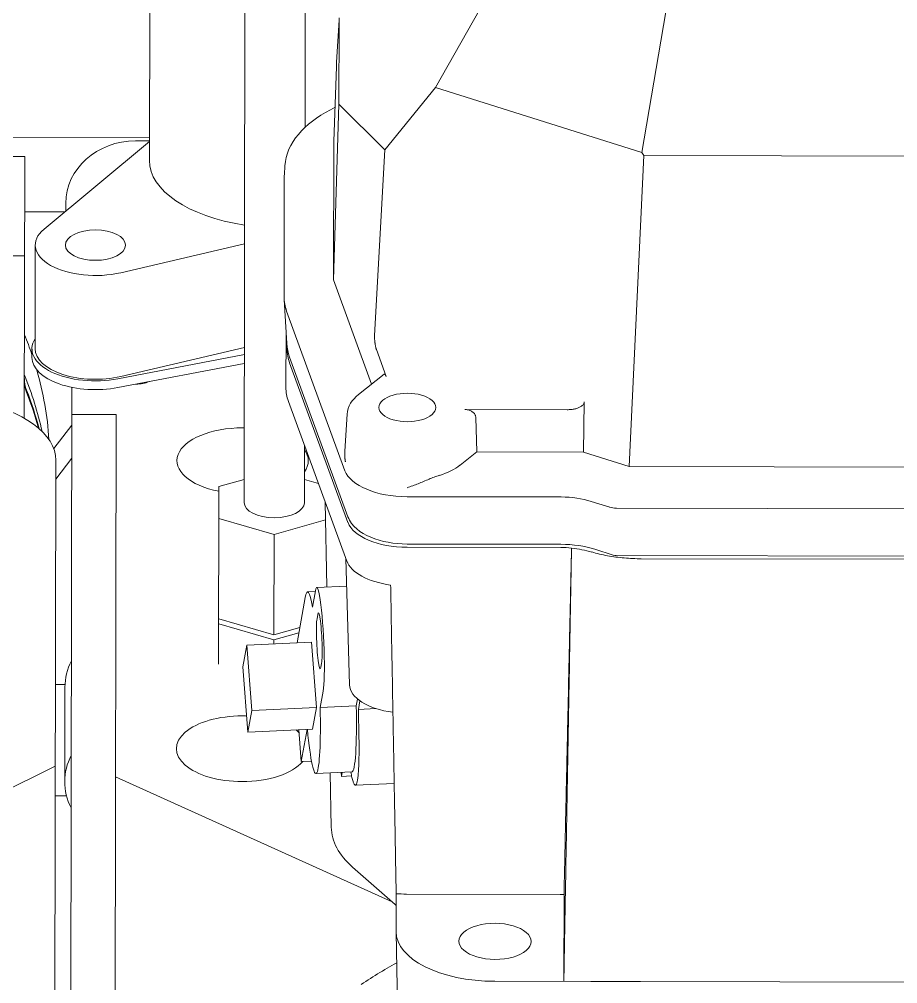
# Model space of a CAD drawing. Extents: x 766778 to 845620, y 133762 to 209800.
# Drawn here: x 786106.3 to 786245.1, y 190970 to 191122.3 of the extents above; entities that cross this region are included whole.
import ezdxf

# ---------------------------------------------------------------- set-up
doc = ezdxf.new("R2010")
doc.units = 0
doc.header["$MEASUREMENT"] = 0
doc.layers.get('0').update_dxf_attribs({"color": 1, "linetype": 'CONTINUOUS'})
doc.layers.add('LA-4748_SHOWN', color=2, linetype='CONTINUOUS', lineweight=53)

# ---------------------------------------------------------------- blocks, each defined once
blk = doc.blocks.new('ENGINE')
at = {"layer": 'LA-4748_SHOWN', "color": 252, "lineweight": 5}
for p, q in [((945092.91, 205738.42), (945093.71, 205890.77)), ((945102.74, 205797.63), (945103.23, 205890.72)), ((945123.39, 205803.88), (945145.41, 205842.53)), ((945078.14, 205792.51), (945078.37, 205834.96)), ((945155.93, 205793.48), (945160.54, 205820.07)), ((945108.18, 205814.53), (945107.76, 205807.94)), ((945108.18, 205814.55), (945108.17, 205814.22)), ((945108.2, 205814.9), (945108.18, 205814.55)), ((945108.17, 205814.22), (945108.1, 205801.3)), ((945107.29, 205795.43), (945107.72, 205807.16)), ((945107.72, 205807.16), (945107.73, 205807.26)), ((945107.73, 205807.46), (945107.74, 205807.55)), ((945107.73, 205807.42), (945107.73, 205807.46)), ((945107.73, 205807.39), (945107.73, 205807.42)), ((945107.73, 205807.33), (945107.73, 205807.39)), ((945107.73, 205807.29), (945107.73, 205807.33)), ((945107.73, 205807.26), (945107.73, 205807.29)), ((945107.74, 205807.65), (945107.75, 205807.72)), ((945107.74, 205807.62), (945107.74, 205807.65)), ((945107.74, 205807.59), (945107.74, 205807.62)), ((945107.74, 205807.55), (945107.74, 205807.59)), ((945107.75, 205807.85), (945107.76, 205807.88)), ((945107.75, 205807.81), (945107.75, 205807.85)), ((945107.75, 205807.78), (945107.75, 205807.81)), ((945107.75, 205807.72), (945107.75, 205807.78)), ((945107.76, 205807.88), (945107.76, 205807.94)), ((945123.39, 205803.88), (945115.35, 205794.02)), ((945155.93, 205793.48), (945123.39, 205803.88)), ((945107.49, 205800.8), (945107.13, 205800.58)), ((945107.18, 205773.56), (945108.1, 205801.3)), ((945115.35, 205794.02), (945108.1, 205801.3)), ((945105.26, 205799.53), (945104.57, 205799.08)), ((945105.99, 205799.96), (945105.26, 205799.53)), ((945106.75, 205800.37), (945105.99, 205799.96)), ((945107.13, 205800.58), (945106.75, 205800.37)), ((945103.3, 205798.12), (945102.72, 205797.61)), ((945103.91, 205798.61), (945103.3, 205798.12)), ((945104.57, 205799.08), (945103.91, 205798.61)), ((945042.73, 205796.33), (945078.16, 205796.13)), ((945101.69, 205796.54), (945101.24, 205795.98)), ((945102.18, 205797.09), (945101.69, 205796.54)), ((945102.72, 205797.61), (945102.18, 205797.09)), ((945061.46, 205781.69), (945078.16, 205795.48)), ((945078.16, 205795.59), (945075.96, 205795.6)), ((945100.49, 205794.79), (945100.19, 205794.18)), ((945100.84, 205795.39), (945100.49, 205794.79)), ((945101.24, 205795.98), (945100.84, 205795.39)), ((945107.29, 205795.43), (945107.18, 205773.56)), ((945042.72, 205793.27), (945058.46, 205793.19)), ((945058.24, 205751.84), (945058.46, 205793.19)), ((945099.94, 205793.55), (945099.75, 205792.91)), ((945100.19, 205794.18), (945099.94, 205793.55)), ((945113.62, 205764.74), (945115.35, 205794.02)), ((945155.93, 205793.48), (945156.26, 205793)), ((945099.54, 205791.59), (945099.45, 205790.23)), ((945099.62, 205792.25), (945099.54, 205791.59)), ((945099.75, 205792.91), (945099.62, 205792.25)), ((945153.76, 205743.9), (945156.26, 205793)), ((945156.26, 205793), (945249.65, 205792.51)), ((945099.44, 205789.86), (945099.34, 205770.86)), ((945064.91, 205785.77), (945064.9, 205784.53)), ((945064.75, 205784.41), (945058.41, 205784.44)), ((945059.99, 205762.82), (945060.07, 205779.21)), ((945093.12, 205779.3), (945073.58, 205774.79)), ((945058.37, 205777.48), (945050.87, 205777.52)), ((945113.1, 205757.03), (945107.18, 205773.56)), ((945099.74, 205763.5), (945099.35, 205770.49)), ((945099.73, 205768.64), (945108.86, 205743.4)), ((945099.63, 205765.48), (945099.58, 205756.57)), ((945113.61, 205764.62), (945113.62, 205764.74)), ((945113.61, 205764.5), (945113.61, 205764.62)), ((945113.61, 205764.39), (945113.61, 205764.5)), ((945113.61, 205764.28), (945113.61, 205764.39)), ((945113.62, 205764.18), (945113.61, 205764.28)), ((945113.62, 205764.08), (945113.62, 205764.18)), ((945059.48, 205761.44), (945059.49, 205762.82)), ((945093.04, 205762.91), (945073.49, 205758.4)), ((945099.74, 205763.5), (945099.79, 205762.96)), ((945099.79, 205762.96), (945099.88, 205762.42)), ((945099.8, 205762.88), (945099.8, 205762.63)), ((945113.63, 205763.98), (945113.62, 205764.08)), ((945113.64, 205763.88), (945113.63, 205763.98)), ((945113.64, 205763.78), (945113.64, 205763.88)), ((945113.65, 205763.69), (945113.64, 205763.78)), ((945113.66, 205763.6), (945113.65, 205763.69)), ((945113.68, 205763.5), (945113.66, 205763.6)), ((945113.69, 205763.41), (945113.68, 205763.5)), ((945113.7, 205763.32), (945113.69, 205763.41)), ((945113.71, 205763.24), (945113.7, 205763.32)), ((945113.73, 205763.15), (945113.71, 205763.24)), ((945113.74, 205763.07), (945113.73, 205763.15)), ((945113.76, 205762.99), (945113.74, 205763.07)), ((945113.78, 205762.91), (945113.76, 205762.99)), ((945113.8, 205762.83), (945113.78, 205762.91)), ((945113.82, 205762.75), (945113.8, 205762.83)), ((945113.84, 205762.68), (945113.82, 205762.75)), ((945113.86, 205762.6), (945113.84, 205762.68)), ((945093.03, 205761.78), (945073.03, 205758.03)), ((945099.88, 205762.42), (945100.01, 205761.89)), ((945100.01, 205761.89), (945100.18, 205761.37)), ((945109.31, 205736.13), (945100.18, 205761.37)), ((945113.89, 205762.53), (945113.86, 205762.6)), ((945113.89, 205762.53), (945115.42, 205758.24)), ((945073.03, 205756.65), (945093.02, 205760.4)), ((945100.18, 205760.46), (945109.31, 205735.22)), ((945111.03, 205755.4), (945115.11, 205758.62)), ((945115.11, 205758.61), (945115.12, 205758.62)), ((945115.12, 205758.62), (945115.13, 205758.63)), ((945115.13, 205758.63), (945115.15, 205758.63)), ((945115.15, 205758.63), (945115.16, 205758.63)), ((945115.16, 205758.63), (945115.17, 205758.63)), ((945115.17, 205758.63), (945115.18, 205758.63)), ((945115.18, 205758.63), (945115.19, 205758.63)), ((945115.19, 205758.63), (945115.2, 205758.62)), ((945115.2, 205758.62), (945115.22, 205758.62)), ((945115.22, 205758.62), (945115.23, 205758.61)), ((945115.23, 205758.61), (945115.24, 205758.6)), ((945115.24, 205758.6), (945115.25, 205758.58)), ((945115.25, 205758.58), (945115.27, 205758.57)), ((945115.27, 205758.57), (945115.28, 205758.55)), ((945115.28, 205758.55), (945115.29, 205758.53)), ((945115.29, 205758.53), (945115.31, 205758.51)), ((945115.31, 205758.51), (945115.32, 205758.48)), ((945115.32, 205758.48), (945115.33, 205758.46)), ((945115.33, 205758.46), (945115.35, 205758.43)), ((945115.35, 205758.43), (945115.36, 205758.4)), ((945115.36, 205758.4), (945115.38, 205758.36)), ((945115.38, 205758.36), (945115.39, 205758.33)), ((945115.39, 205758.33), (945115.41, 205758.29)), ((945115.41, 205758.29), (945115.42, 205758.24)), ((945065.1, 205629.46), (945065.76, 205756.71)), ((945110.67, 205755.09), (945110.35, 205754.77)), ((945111.03, 205755.4), (945110.67, 205755.09)), ((945099.97, 205754.38), (945109.1, 205729.14)), ((945109.58, 205753.64), (945109.4, 205753.22)), ((945109.79, 205754.04), (945109.58, 205753.64)), ((945110.05, 205754.42), (945109.79, 205754.04)), ((945110.35, 205754.77), (945110.05, 205754.42)), ((945146.36, 205753.55), (945146.27, 205753.48)), ((945146.45, 205753.62), (945146.36, 205753.55)), ((945146.53, 205753.71), (945146.45, 205753.62)), ((945146.7, 205754.17), (945146.53, 205746.21)), ((945146.6, 205753.8), (945146.53, 205753.71)), ((945146.65, 205753.9), (945146.6, 205753.8)), ((945146.69, 205754.03), (945146.65, 205753.9)), ((945146.7, 205754.17), (945146.69, 205754.03)), ((945065.74, 205752.44), (945072.74, 205752.4)), ((945071.76, 205565.23), (945072.74, 205752.4)), ((945109.22, 205752.31), (945108.84, 205746.49)), ((945109.29, 205752.77), (945109.22, 205752.31)), ((945109.4, 205753.22), (945109.29, 205752.77)), ((945127.84, 205753), (945127.96, 205752.99)), ((945127.84, 205753), (945144, 205752.91)), ((945127.96, 205752.99), (945128.08, 205752.98)), ((945128.08, 205752.98), (945128.2, 205752.97)), ((945128.2, 205752.97), (945128.31, 205752.95)), ((945128.31, 205752.95), (945128.41, 205752.93)), ((945128.41, 205752.93), (945128.51, 205752.9)), ((945128.51, 205752.9), (945128.6, 205752.86)), ((945128.6, 205752.86), (945128.69, 205752.83)), ((945128.69, 205752.83), (945128.78, 205752.79)), ((945128.78, 205752.79), (945128.86, 205752.74)), ((945128.86, 205752.74), (945128.94, 205752.7)), ((945128.94, 205752.7), (945129.01, 205752.65)), ((945129.01, 205752.65), (945129.08, 205752.59)), ((945129.08, 205752.59), (945129.15, 205752.54)), ((945129.15, 205752.54), (945129.22, 205752.48)), ((945129.22, 205752.48), (945129.28, 205752.42)), ((945129.28, 205752.42), (945129.34, 205752.35)), ((945129.34, 205752.35), (945129.39, 205752.28)), ((945129.39, 205752.28), (945129.43, 205752.2)), ((945129.43, 205752.2), (945129.47, 205752.12)), ((945129.47, 205752.12), (945129.51, 205752.03)), ((945129.51, 205752.03), (945129.53, 205751.93)), ((945144.17, 205752.91), (945144, 205752.91)), ((945144.33, 205752.92), (945144.17, 205752.91)), ((945144.49, 205752.93), (945144.33, 205752.92)), ((945144.65, 205752.94), (945144.49, 205752.93)), ((945144.8, 205752.96), (945144.65, 205752.94)), ((945144.94, 205752.98), (945144.8, 205752.96)), ((945145.08, 205753.01), (945144.94, 205752.98)), ((945145.22, 205753.04), (945145.08, 205753.01)), ((945145.36, 205753.07), (945145.22, 205753.04)), ((945145.48, 205753.11), (945145.36, 205753.07)), ((945145.61, 205753.15), (945145.48, 205753.11)), ((945145.73, 205753.19), (945145.61, 205753.15)), ((945145.85, 205753.24), (945145.73, 205753.19)), ((945145.96, 205753.3), (945145.85, 205753.24)), ((945146.06, 205753.35), (945145.96, 205753.3)), ((945146.17, 205753.41), (945146.06, 205753.35)), ((945146.27, 205753.48), (945146.17, 205753.41)), ((945062.87, 205747.06), (945065.73, 205750.73)), ((945129.53, 205751.93), (945129.55, 205751.83)), ((945129.55, 205751.83), (945129.55, 205751.72)), ((945129.7, 205746.3), (945129.55, 205751.72)), ((945102.48, 205747.44), (945102.43, 205738.37)), ((945108.84, 205746.45), (945108.83, 205746.38)), ((945108.83, 205746.38), (945108.83, 205746.31)), ((945108.83, 205746.31), (945108.83, 205746.23)), ((945108.83, 205746.23), (945108.83, 205746.16)), ((945108.83, 205746.16), (945108.83, 205746.09)), ((945108.83, 205746.09), (945108.83, 205746.02)), ((945108.83, 205746.02), (945108.83, 205745.95)), ((945108.83, 205745.95), (945108.83, 205745.87)), ((945108.83, 205745.87), (945108.83, 205745.8)), ((945108.84, 205746.52), (945108.84, 205746.45)), ((945127.04, 205744.19), (945129.7, 205746.3)), ((945129.7, 205746.3), (945146.53, 205746.21)), ((945153.76, 205743.9), (945146.53, 205746.21)), ((945062.15, 205544.64), (945063.2, 205745.2)), ((945063.19, 205742.24), (945065.71, 205745.53)), ((945108.83, 205745.8), (945108.84, 205745.73)), ((945108.84, 205745.73), (945108.84, 205745.66)), ((945108.84, 205745.66), (945108.85, 205745.58)), ((945108.85, 205745.58), (945108.85, 205745.51)), ((945108.85, 205745.51), (945108.86, 205745.44)), ((945108.86, 205745.44), (945108.87, 205745.36)), ((945108.87, 205745.36), (945108.87, 205745.29)), ((945108.87, 205745.29), (945108.88, 205745.22)), ((945108.88, 205745.22), (945108.89, 205745.14)), ((945108.89, 205745.14), (945108.9, 205745.07)), ((945108.9, 205745.07), (945108.91, 205745)), ((945108.91, 205745), (945108.92, 205744.92)), ((945108.92, 205744.92), (945108.94, 205744.85)), ((945108.94, 205744.85), (945108.95, 205744.78)), ((945251.63, 205743.38), (945153.76, 205743.9)), ((945092.93, 205742.08), (945088.95, 205740.96)), ((945104.67, 205741.38), (945102.45, 205742.03)), ((945120.2, 205741.23), (945120.42, 205741.31)), ((945120.42, 205741.31), (945120.63, 205741.4)), ((945120.63, 205741.4), (945120.85, 205741.49)), ((945120.85, 205741.49), (945121.06, 205741.57)), ((945121.06, 205741.57), (945121.28, 205741.66)), ((945121.28, 205741.66), (945121.49, 205741.75)), ((945121.49, 205741.75), (945121.71, 205741.84)), ((945121.71, 205741.84), (945121.92, 205741.93)), ((945121.92, 205741.93), (945122.13, 205742.01)), ((945122.13, 205742.01), (945122.34, 205742.1)), ((945122.34, 205742.1), (945122.55, 205742.18)), ((945122.55, 205742.18), (945122.76, 205742.26)), ((945122.76, 205742.26), (945122.97, 205742.34)), ((945122.97, 205742.34), (945123.18, 205742.42)), ((945123.18, 205742.42), (945123.38, 205742.49)), ((945123.38, 205742.49), (945123.59, 205742.56)), ((945123.59, 205742.56), (945123.79, 205742.62)), ((945088.8, 205712.94), (945088.95, 205740.96)), ((945118.68, 205740.67), (945118.9, 205740.74)), ((945118.9, 205740.74), (945119.12, 205740.82)), ((945119.12, 205740.82), (945119.33, 205740.9)), ((945119.33, 205740.9), (945119.55, 205740.98)), ((945119.55, 205740.98), (945119.77, 205741.06)), ((945119.77, 205741.06), (945119.98, 205741.14)), ((945119.98, 205741.14), (945120.2, 205741.23)), ((945105.93, 205725.06), (945105.74, 205738.43)), ((945118.67, 205739.26), (945142.97, 205739.13)), ((945147.75, 205738.42), (945150.65, 205737.49)), ((945151.71, 205737.33), (945253.62, 205736.8)), ((945088.93, 205735.92), (945097.64, 205733.35)), ((945097.64, 205733.35), (945105.78, 205735.65)), ((945109.31, 205736.13), (945109.42, 205735.85)), ((945109.42, 205735.85), (945109.55, 205735.58)), ((945109.55, 205735.58), (945109.71, 205735.32)), ((945109.71, 205735.32), (945109.88, 205735.08)), ((945109.88, 205735.08), (945110.26, 205734.61)), ((945110.26, 205734.61), (945110.7, 205734.19)), ((945110.7, 205734.19), (945111.19, 205733.81)), ((945111.19, 205733.81), (945111.72, 205733.46)), ((945097.56, 205717.5), (945097.64, 205733.35)), ((945111.72, 205733.46), (945112.29, 205733.15)), ((945112.29, 205733.15), (945112.89, 205732.87)), ((945112.89, 205732.87), (945113.53, 205732.62)), ((945113.53, 205732.62), (945114.2, 205732.41)), ((945114.2, 205732.41), (945114.9, 205732.22)), ((945114.9, 205732.22), (945115.62, 205732.07)), ((945115.62, 205732.07), (945116.36, 205731.95)), ((945116.36, 205731.95), (945117.11, 205731.86)), ((945117.11, 205731.86), (945117.87, 205731.81)), ((945117.87, 205731.81), (945118.63, 205731.79)), ((945142.93, 205731.66), (945118.63, 205731.79)), ((945118.63, 205731.28), (945142.93, 205731.15)), ((945142.93, 205731.66), (945143.65, 205731.65)), ((945143.65, 205731.65), (945144.35, 205731.6)), ((945144.35, 205731.6), (945145.05, 205731.54)), ((945144.6, 205731.07), (945144.59, 205730.62)), ((945144.6, 205731.02), (945144.59, 205730.54)), ((945144.6, 205731.07), (945144.6, 205731.02)), ((945145.05, 205731.54), (945145.74, 205731.45)), ((945145.74, 205731.45), (945146.41, 205731.34)), ((945146.41, 205731.34), (945147.06, 205731.2)), ((945147.06, 205731.2), (945147.69, 205731.04)), ((945147.69, 205731.04), (945148.29, 205730.87)), ((945151.18, 205729.94), (945148.29, 205730.87)), ((945109.45, 205709.59), (945108.95, 205729.54)), ((945144.56, 205729.26), (945144.54, 205728.81)), ((945144.57, 205729.71), (945144.56, 205729.26)), ((945144.57, 205729.56), (945144.56, 205729.08)), ((945144.58, 205730.16), (945144.57, 205729.71)), ((945144.58, 205730.05), (945144.57, 205729.56)), ((945144.59, 205730.62), (945144.58, 205730.16)), ((945144.59, 205730.54), (945144.58, 205730.05)), ((945148.1, 205730.34), (945147.79, 205730.43)), ((945148.4, 205730.26), (945148.1, 205730.34)), ((945148.71, 205730.18), (945148.4, 205730.26)), ((945149.02, 205730.1), (945148.71, 205730.18)), ((945149.33, 205730.03), (945149.02, 205730.1)), ((945149.64, 205729.96), (945149.33, 205730.03)), ((945149.96, 205729.89), (945149.64, 205729.96)), ((945150.28, 205729.83), (945149.96, 205729.89)), ((945150.61, 205729.77), (945150.28, 205729.83)), ((945150.93, 205729.72), (945150.61, 205729.77)), ((945151.26, 205729.67), (945150.93, 205729.72)), ((945151.43, 205729.88), (945151.18, 205729.94)), ((945151.59, 205729.62), (945151.26, 205729.67)), ((945151.67, 205729.87), (945151.43, 205729.88)), ((945151.92, 205729.58), (945151.59, 205729.62)), ((945253.58, 205729.33), (945151.67, 205729.87)), ((945152.26, 205729.54), (945151.92, 205729.58)), ((945152.59, 205729.5), (945152.26, 205729.54)), ((945152.92, 205729.47), (945152.59, 205729.5)), ((945153.26, 205729.44), (945152.92, 205729.47)), ((945153.59, 205729.41), (945153.26, 205729.44)), ((945153.93, 205729.39), (945153.59, 205729.41)), ((945154.27, 205729.37), (945153.93, 205729.39)), ((945154.6, 205729.36), (945154.27, 205729.37)), ((945154.94, 205729.35), (945154.6, 205729.36)), ((945155.28, 205729.34), (945154.94, 205729.35)), ((945155.62, 205729.33), (945155.28, 205729.34)), ((945155.62, 205729.33), (945249.62, 205728.84)), ((945144.52, 205727.91), (945144.51, 205727.46)), ((945144.53, 205728.36), (945144.52, 205727.91)), ((945144.53, 205727.61), (945144.52, 205727.13)), ((945144.54, 205728.81), (945144.53, 205728.36)), ((945144.54, 205728.1), (945144.53, 205727.61)), ((945144.55, 205728.59), (945144.54, 205728.1)), ((945144.56, 205729.08), (945144.55, 205728.59)), ((945144.48, 205726.11), (945144.47, 205725.66)), ((945144.49, 205726.56), (945144.48, 205726.11)), ((945144.5, 205727.01), (945144.49, 205726.56)), ((945144.5, 205726.15), (945144.49, 205725.66)), ((945144.51, 205727.46), (945144.5, 205727.01)), ((945144.51, 205726.64), (945144.5, 205726.15)), ((945144.52, 205727.13), (945144.51, 205726.64)), ((945109.06, 205725.19), (945104.35, 205724.99)), ((945116.02, 205724.88), (945116.01, 205725.31)), ((945116.02, 205724.45), (945116.02, 205724.88)), ((945144.44, 205724.76), (945144.43, 205724.31)), ((945144.45, 205725.21), (945144.44, 205724.76)), ((945144.47, 205725.66), (945144.45, 205725.21)), ((945144.47, 205724.68), (945144.46, 205724.19)), ((945144.48, 205725.17), (945144.47, 205724.68)), ((945144.49, 205725.66), (945144.48, 205725.17)), ((945102.52, 205723.4), (945101.21, 205716.26)), ((945104.11, 205724.33), (945102.89, 205724.28)), ((945104.13, 205724.47), (945103.66, 205721.87)), ((945116.03, 205724.02), (945116.02, 205724.45)), ((945116.04, 205723.59), (945116.03, 205724.02)), ((945116.04, 205723.16), (945116.04, 205723.59)), ((945116.05, 205722.73), (945116.04, 205723.16)), ((945144.41, 205723.41), (945144.4, 205722.96)), ((945144.42, 205723.86), (945144.41, 205723.41)), ((945144.43, 205724.31), (945144.42, 205723.86)), ((945144.44, 205723.22), (945144.43, 205722.73)), ((945144.45, 205723.7), (945144.44, 205723.22)), ((945144.46, 205724.19), (945144.45, 205723.7)), ((945116.06, 205722.29), (945116.05, 205722.73)), ((945116.06, 205721.86), (945116.06, 205722.29)), ((945116.07, 205721.43), (945116.06, 205721.86)), ((945144.36, 205721.62), (945144.35, 205721.17)), ((945144.37, 205722.06), (945144.36, 205721.62)), ((945144.39, 205722.51), (945144.37, 205722.06)), ((945144.4, 205722.96), (945144.39, 205722.51)), ((945144.4, 205721.75), (945144.39, 205721.26)), ((945144.41, 205722.24), (945144.4, 205721.75)), ((945144.43, 205722.73), (945144.41, 205722.24)), ((945088.84, 205720.07), (945097.56, 205717.5)), ((945104.37, 205720.05), (945104.49, 205720.72)), ((945116.07, 205721), (945116.07, 205721.43)), ((945116.08, 205720.56), (945116.07, 205721)), ((945116.09, 205720.13), (945116.08, 205720.56)), ((945116.09, 205719.69), (945116.09, 205720.13)), ((945144.33, 205720.27), (945144.32, 205719.82)), ((945144.34, 205720.72), (945144.33, 205720.27)), ((945144.35, 205721.17), (945144.34, 205720.72)), ((945144.37, 205720.27), (945144.36, 205719.78)), ((945144.38, 205720.77), (945144.37, 205720.27)), ((945144.39, 205721.26), (945144.38, 205720.77)), ((945088.84, 205719.29), (945097.55, 205716.73)), ((945097.56, 205717.5), (945101.65, 205718.66)), ((945116.1, 205719.26), (945116.09, 205719.69)), ((945116.11, 205718.83), (945116.1, 205719.26)), ((945116.11, 205718.39), (945116.11, 205718.83)), ((945144.28, 205718.48), (945144.27, 205718.03)), ((945144.3, 205718.93), (945144.28, 205718.48)), ((945144.31, 205719.38), (945144.3, 205718.93)), ((945144.32, 205719.82), (945144.31, 205719.38)), ((945144.34, 205718.8), (945144.33, 205718.31)), ((945144.35, 205719.29), (945144.34, 205718.8)), ((945144.36, 205719.78), (945144.35, 205719.29)), ((945097.55, 205716.73), (945101.5, 205717.84)), ((945116.12, 205717.96), (945116.11, 205718.39)), ((945116.13, 205717.52), (945116.12, 205717.96)), ((945116.13, 205717.09), (945116.13, 205717.52)), ((945116.14, 205716.65), (945116.13, 205717.09)), ((945144.25, 205717.14), (945144.24, 205716.69)), ((945144.26, 205717.59), (945144.25, 205717.14)), ((945144.27, 205718.03), (945144.26, 205717.59)), ((945144.31, 205717.33), (945144.3, 205716.84)), ((945144.32, 205717.82), (945144.31, 205717.33)), ((945144.33, 205718.31), (945144.32, 205717.82)), ((945093.26, 205715.92), (945092.63, 205712.47)), ((945103.48, 205716.36), (945093.26, 205715.92)), ((945094.02, 205705.6), (945093.26, 205715.92)), ((945097.55, 205716.1), (945097.55, 205716.73)), ((945104.23, 205706.04), (945103.48, 205716.36)), ((945116.14, 205716.22), (945116.14, 205716.65)), ((945116.15, 205715.78), (945116.14, 205716.22)), ((945116.16, 205715.35), (945116.15, 205715.78)), ((945144.22, 205715.8), (945144.21, 205715.36)), ((945144.23, 205716.25), (945144.22, 205715.8)), ((945144.24, 205716.69), (945144.23, 205716.25)), ((945144.28, 205715.85), (945144.27, 205715.36)), ((945144.29, 205716.34), (945144.28, 205715.85)), ((945144.3, 205716.84), (945144.29, 205716.34)), ((945116.16, 205714.91), (945116.16, 205715.35)), ((945116.17, 205714.47), (945116.16, 205714.91)), ((945116.18, 205714.04), (945116.17, 205714.47)), ((945116.18, 205713.6), (945116.18, 205714.04)), ((945144.17, 205714.02), (945144.16, 205713.57)), ((945144.18, 205714.46), (945144.17, 205714.02)), ((945144.19, 205714.91), (945144.18, 205714.46)), ((945144.21, 205715.36), (945144.19, 205714.91)), ((945144.25, 205714.37), (945144.24, 205713.88)), ((945144.26, 205714.87), (945144.25, 205714.37)), ((945144.27, 205715.36), (945144.26, 205714.87)), ((945092.63, 205712.47), (945093.38, 205702.16)), ((945105.06, 205713.03), (945104.93, 205712.36)), ((945116.19, 205713.16), (945116.18, 205713.6)), ((945116.19, 205712.73), (945116.19, 205713.16)), ((945116.2, 205712.29), (945116.19, 205712.73)), ((945144.14, 205712.68), (945144.13, 205712.24)), ((945144.15, 205713.13), (945144.14, 205712.68)), ((945144.16, 205713.57), (945144.15, 205713.13)), ((945144.21, 205712.4), (945144.2, 205711.91)), ((945144.22, 205712.89), (945144.21, 205712.4)), ((945144.23, 205713.39), (945144.22, 205712.89)), ((945144.24, 205713.88), (945144.23, 205713.39)), ((945116.21, 205711.85), (945116.2, 205712.29)), ((945116.21, 205711.41), (945116.21, 205711.85)), ((945116.22, 205710.98), (945116.21, 205711.41)), ((945116.23, 205710.54), (945116.22, 205710.98)), ((945144.09, 205710.91), (945144.08, 205710.46)), ((945144.11, 205711.35), (945144.09, 205710.91)), ((945144.12, 205711.79), (945144.11, 205711.35)), ((945144.13, 205712.24), (945144.12, 205711.79)), ((945144.18, 205710.92), (945144.16, 205710.42)), ((945144.19, 205711.41), (945144.18, 205710.92)), ((945144.2, 205711.91), (945144.19, 205711.41)), ((945064.52, 205709.81), (945063.02, 205709.81)), ((945064.51, 205709.37), (945064.43, 205694.47)), ((945116.23, 205710.1), (945116.23, 205710.54)), ((945116.24, 205709.66), (945116.23, 205710.1)), ((945116.25, 205709.22), (945116.24, 205709.66)), ((945144.06, 205709.57), (945144.05, 205709.13)), ((945144.07, 205710.02), (945144.06, 205709.57)), ((945144.08, 205710.46), (945144.07, 205710.02)), ((945144.14, 205709.43), (945144.13, 205708.94)), ((945144.15, 205709.93), (945144.14, 205709.43)), ((945144.16, 205710.42), (945144.15, 205709.93)), ((945104.82, 205706.01), (945105.29, 205708.61)), ((945116.25, 205708.78), (945116.25, 205709.22)), ((945116.26, 205708.34), (945116.25, 205708.78)), ((945116.26, 205707.9), (945116.26, 205708.34)), ((945116.27, 205707.46), (945116.26, 205707.9)), ((945144.02, 205707.8), (945144.01, 205707.36)), ((945144.03, 205708.24), (945144.02, 205707.8)), ((945144.04, 205708.69), (945144.03, 205708.24)), ((945144.05, 205709.13), (945144.04, 205708.69)), ((945144.11, 205707.95), (945144.1, 205707.45)), ((945144.12, 205708.44), (945144.11, 205707.95)), ((945144.13, 205708.94), (945144.12, 205708.44)), ((945110.51, 205706.25), (945110.71, 205707.34)), ((945110.89, 205705.7), (945111.09, 205707.05)), ((945116.28, 205707.02), (945116.27, 205707.46)), ((945116.28, 205706.58), (945116.28, 205707.02)), ((945116.29, 205706.14), (945116.28, 205706.58)), ((945143.98, 205706.47), (945143.97, 205706.03)), ((945143.99, 205706.92), (945143.98, 205706.47)), ((945144.01, 205707.36), (945143.99, 205706.92)), ((945144.08, 205706.46), (945144.07, 205705.97)), ((945144.09, 205706.96), (945144.08, 205706.46)), ((945144.1, 205707.45), (945144.09, 205706.96)), ((945093.38, 205702.16), (945094.02, 205705.6)), ((945104.23, 205706.04), (945094.02, 205705.6)), ((945103.6, 205702.59), (945104.23, 205706.04)), ((945110.51, 205706.25), (945104.82, 205706.01)), ((945110.89, 205705.7), (945113.63, 205705.82)), ((945110.93, 205701.24), (945110.89, 205705.7)), ((945116.3, 205705.7), (945116.29, 205706.14)), ((945116.3, 205705.26), (945116.3, 205705.7)), ((945116.31, 205704.82), (945116.3, 205705.26)), ((945116.32, 205704.38), (945116.31, 205704.82)), ((945143.95, 205705.15), (945143.94, 205704.7)), ((945143.96, 205705.59), (945143.95, 205705.15)), ((945143.97, 205706.03), (945143.96, 205705.59)), ((945144.05, 205704.97), (945144.04, 205704.48)), ((945144.06, 205705.47), (945144.05, 205704.97)), ((945144.07, 205705.97), (945144.06, 205705.47)), ((945116.32, 205703.94), (945116.32, 205704.38)), ((945116.33, 205703.49), (945116.32, 205703.94)), ((945116.34, 205703.05), (945116.33, 205703.49)), ((945143.9, 205703.38), (945143.89, 205702.94)), ((945143.92, 205703.82), (945143.9, 205703.38)), ((945143.93, 205704.26), (945143.92, 205703.82)), ((945143.94, 205704.7), (945143.93, 205704.26)), ((945144.02, 205703.48), (945144.01, 205702.99)), ((945144.03, 205703.98), (945144.02, 205703.48)), ((945144.04, 205704.48), (945144.03, 205703.98)), ((945103.6, 205702.59), (945093.38, 205702.16)), ((945101.43, 205702.5), (945101.8, 205697.49)), ((945101.8, 205697.49), (945102.73, 205702.56)), ((945116.34, 205702.61), (945116.34, 205703.05)), ((945116.35, 205702.17), (945116.34, 205702.61)), ((945116.35, 205701.72), (945116.35, 205702.17)), ((945116.36, 205701.28), (945116.35, 205701.72)), ((945143.87, 205702.06), (945143.86, 205701.62)), ((945143.88, 205702.5), (945143.87, 205702.06)), ((945143.89, 205702.94), (945143.88, 205702.5)), ((945143.99, 205701.99), (945143.98, 205701.49)), ((945144, 205702.49), (945143.99, 205701.99)), ((945144.01, 205702.99), (945144, 205702.49)), ((945110.94, 205700.6), (945110.93, 205701.24)), ((945110.94, 205700.02), (945110.94, 205700.6)), ((945116.37, 205700.84), (945116.36, 205701.28)), ((945116.37, 205700.39), (945116.37, 205700.84)), ((945116.38, 205699.95), (945116.37, 205700.39)), ((945143.83, 205700.3), (945143.82, 205699.86)), ((945143.84, 205700.74), (945143.83, 205700.3)), ((945143.85, 205701.18), (945143.84, 205700.74)), ((945143.86, 205701.62), (945143.85, 205701.18)), ((945143.95, 205700.5), (945143.94, 205700)), ((945143.97, 205701), (945143.95, 205700.5)), ((945143.98, 205701.49), (945143.97, 205701)), ((945110.93, 205698.99), (945110.94, 205699.48)), ((945110.93, 205698.53), (945110.93, 205698.99)), ((945110.94, 205699.48), (945110.94, 205700.02)), ((945116.39, 205699.51), (945116.38, 205699.95)), ((945116.39, 205699.06), (945116.39, 205699.51)), ((945116.4, 205698.62), (945116.39, 205699.06)), ((945143.79, 205698.98), (945143.78, 205698.54)), ((945143.81, 205699.42), (945143.79, 205698.98)), ((945143.82, 205699.86), (945143.81, 205699.42)), ((945143.92, 205699), (945143.91, 205698.5)), ((945143.93, 205699.5), (945143.92, 205699)), ((945143.94, 205700), (945143.93, 205699.5)), ((945103.43, 205697.56), (945101.8, 205697.49)), ((945110.88, 205697.02), (945110.9, 205697.37)), ((945110.9, 205697.37), (945110.91, 205697.73)), ((945110.91, 205697.73), (945110.92, 205698.12)), ((945110.92, 205698.12), (945110.93, 205698.53)), ((945116.41, 205698.17), (945116.4, 205698.62)), ((945116.41, 205697.73), (945116.41, 205698.17)), ((945116.42, 205697.28), (945116.41, 205697.73)), ((945116.43, 205696.84), (945116.42, 205697.28)), ((945143.75, 205697.22), (945143.74, 205696.78)), ((945143.76, 205697.66), (945143.75, 205697.22)), ((945143.77, 205698.1), (945143.76, 205697.66)), ((945143.78, 205698.54), (945143.77, 205698.1)), ((945143.89, 205697.5), (945143.88, 205697.01)), ((945143.9, 205698), (945143.89, 205697.5)), ((945143.91, 205698.5), (945143.9, 205698)), ((945062.95, 205696.91), (945025.95, 205678.65)), ((945109.81, 205695.85), (945104.12, 205695.61)), ((945106.5, 205687.09), (945106.37, 205695.7)), ((945108.12, 205695.78), (945108.17, 205695.13)), ((945108.17, 205695.13), (945108.27, 205695.78)), ((945109.61, 205695.84), (945109.66, 205695.59)), ((945110.78, 205695.39), (945110.8, 205695.62)), ((945110.8, 205695.62), (945110.82, 205695.86)), ((945110.82, 205695.86), (945110.84, 205696.13)), ((945110.84, 205696.13), (945110.85, 205696.41)), ((945110.85, 205696.41), (945110.87, 205696.7)), ((945110.87, 205696.7), (945110.88, 205697.02)), ((945116.43, 205696.39), (945116.43, 205696.84)), ((945116.44, 205695.95), (945116.43, 205696.39)), ((945116.45, 205695.5), (945116.44, 205695.95)), ((945143.72, 205695.91), (945143.71, 205695.47)), ((945143.73, 205696.34), (945143.72, 205695.91)), ((945143.74, 205696.78), (945143.73, 205696.34)), ((945143.86, 205696.01), (945143.85, 205695.51)), ((945143.87, 205696.51), (945143.86, 205696.01)), ((945143.88, 205697.01), (945143.87, 205696.51)), ((945072.44, 205695.2), (945116.06, 205675.29)), ((945108.17, 205695.13), (945109.74, 205695.2)), ((945109.66, 205695.59), (945109.71, 205695.36)), ((945109.71, 205695.36), (945109.75, 205695.15)), ((945109.75, 205695.15), (945109.8, 205694.96)), ((945109.8, 205694.96), (945109.84, 205694.77)), ((945109.84, 205694.77), (945109.89, 205694.61)), ((945109.89, 205694.61), (945109.93, 205694.46)), ((945109.93, 205694.46), (945109.97, 205694.32)), ((945109.97, 205694.32), (945110.01, 205694.2)), ((945110.01, 205694.2), (945110.05, 205694.1)), ((945110.05, 205694.1), (945110.09, 205694)), ((945110.56, 205694.03), (945110.59, 205694.13)), ((945110.59, 205694.13), (945110.61, 205694.24)), ((945110.61, 205694.24), (945110.64, 205694.36)), ((945110.64, 205694.36), (945110.67, 205694.49)), ((945110.67, 205694.49), (945110.69, 205694.64)), ((945110.69, 205694.64), (945110.71, 205694.81)), ((945110.71, 205694.81), (945110.74, 205694.99)), ((945110.74, 205694.99), (945110.76, 205695.18)), ((945110.76, 205695.18), (945110.78, 205695.39)), ((945116.45, 205695.06), (945116.45, 205695.5)), ((945116.46, 205694.61), (945116.45, 205695.06)), ((945116.46, 205694.16), (945116.46, 205694.61)), ((945116.47, 205693.72), (945116.46, 205694.16)), ((945143.67, 205694.15), (945143.66, 205693.72)), ((945143.68, 205694.59), (945143.67, 205694.15)), ((945143.7, 205695.03), (945143.68, 205694.59)), ((945143.71, 205695.47), (945143.7, 205695.03)), ((945143.83, 205694.51), (945143.82, 205694)), ((945143.84, 205695.01), (945143.83, 205694.51)), ((945143.85, 205695.51), (945143.84, 205695.01)), ((945110.09, 205694), (945110.13, 205693.92)), ((945110.13, 205693.92), (945110.17, 205693.86)), ((945110.17, 205693.86), (945110.2, 205693.81)), ((945110.2, 205693.81), (945110.24, 205693.77)), ((945110.24, 205693.77), (945110.28, 205693.74)), ((945110.28, 205693.74), (945110.31, 205693.72)), ((945110.31, 205693.72), (945110.34, 205693.72)), ((945110.34, 205693.72), (945110.38, 205693.73)), ((945116.47, 205693.98), (945110.35, 205693.72)), ((945110.38, 205693.73), (945110.41, 205693.75)), ((945110.41, 205693.75), (945110.44, 205693.78)), ((945110.44, 205693.78), (945110.47, 205693.83)), ((945110.47, 205693.83), (945110.5, 205693.88)), ((945110.5, 205693.88), (945110.53, 205693.95)), ((945110.53, 205693.95), (945110.56, 205694.03)), ((945116.48, 205693.27), (945116.47, 205693.72)), ((945116.48, 205692.82), (945116.48, 205693.27)), ((945116.49, 205692.38), (945116.48, 205692.82)), ((945143.64, 205692.84), (945143.63, 205692.41)), ((945143.65, 205693.28), (945143.64, 205692.84)), ((945143.66, 205693.72), (945143.65, 205693.28)), ((945143.8, 205693), (945143.79, 205692.5)), ((945143.81, 205693.5), (945143.8, 205693)), ((945143.82, 205694), (945143.81, 205693.5)), ((945064.71, 205692.2), (945062.93, 205692.21)), ((945116.5, 205691.93), (945116.49, 205692.38)), ((945116.5, 205691.48), (945116.5, 205691.93)), ((945116.51, 205691.03), (945116.5, 205691.48)), ((945143.6, 205691.1), (945143.59, 205690.66)), ((945143.61, 205691.53), (945143.6, 205691.1)), ((945143.62, 205691.97), (945143.61, 205691.53)), ((945143.63, 205692.41), (945143.62, 205691.97)), ((945143.76, 205691.5), (945143.75, 205691)), ((945143.77, 205692), (945143.76, 205691.5)), ((945143.79, 205692.5), (945143.77, 205692)), ((945116.52, 205690.58), (945116.51, 205691.03)), ((945116.52, 205690.14), (945116.52, 205690.58)), ((945116.53, 205689.69), (945116.52, 205690.14)), ((945116.54, 205689.24), (945116.53, 205689.69)), ((945143.56, 205689.79), (945143.55, 205689.35)), ((945143.57, 205690.23), (945143.56, 205689.79)), ((945143.59, 205690.66), (945143.57, 205690.23)), ((945143.73, 205689.99), (945143.72, 205689.49)), ((945143.74, 205690.5), (945143.73, 205689.99)), ((945143.75, 205691), (945143.74, 205690.5)), ((945116.54, 205688.79), (945116.54, 205689.24)), ((945116.55, 205688.34), (945116.54, 205688.79)), ((945116.56, 205687.89), (945116.55, 205688.34)), ((945143.52, 205688.05), (945143.51, 205687.61)), ((945143.53, 205688.48), (945143.52, 205688.05)), ((945143.54, 205688.92), (945143.53, 205688.48)), ((945143.55, 205689.35), (945143.54, 205688.92)), ((945143.7, 205688.49), (945143.69, 205687.99)), ((945143.71, 205688.99), (945143.7, 205688.49)), ((945143.72, 205689.49), (945143.71, 205688.99)), ((945116.56, 205687.44), (945116.56, 205687.89)), ((945116.57, 205686.99), (945116.56, 205687.44)), ((945116.58, 205686.54), (945116.57, 205686.99)), ((945116.58, 205686.09), (945116.58, 205686.54)), ((945143.49, 205686.74), (945143.48, 205686.31)), ((945143.5, 205687.18), (945143.49, 205686.74)), ((945143.51, 205687.61), (945143.5, 205687.18)), ((945143.67, 205686.98), (945143.66, 205686.48)), ((945143.68, 205687.48), (945143.67, 205686.98)), ((945143.69, 205687.99), (945143.68, 205687.48)), ((945116.59, 205685.64), (945116.58, 205686.09)), ((945116.6, 205685.19), (945116.59, 205685.64)), ((945116.6, 205684.74), (945116.6, 205685.19)), ((945143.44, 205685.01), (945143.43, 205684.57)), ((945143.45, 205685.44), (945143.44, 205685.01)), ((945143.46, 205685.88), (945143.45, 205685.44)), ((945143.48, 205686.31), (945143.46, 205685.88)), ((945143.63, 205684.97), (945143.62, 205684.46)), ((945143.64, 205685.47), (945143.63, 205684.97)), ((945143.65, 205685.97), (945143.64, 205685.47)), ((945143.66, 205686.48), (945143.65, 205685.97)), ((945116.61, 205684.29), (945116.6, 205684.74)), ((945116.62, 205683.83), (945116.61, 205684.29)), ((945116.62, 205683.38), (945116.62, 205683.83)), ((945143.41, 205683.71), (945143.4, 205683.27)), ((945143.42, 205684.14), (945143.41, 205683.71)), ((945143.43, 205684.57), (945143.42, 205684.14)), ((945143.59, 205683.45), (945143.58, 205682.95)), ((945143.6, 205683.96), (945143.59, 205683.45)), ((945143.62, 205684.46), (945143.6, 205683.96)), ((945116.63, 205682.93), (945116.62, 205683.38)), ((945116.63, 205682.48), (945116.63, 205682.93)), ((945116.64, 205682.02), (945116.63, 205682.48)), ((945116.65, 205681.57), (945116.64, 205682.02)), ((945143.37, 205681.98), (945143.36, 205681.54)), ((945143.38, 205682.41), (945143.37, 205681.98)), ((945143.39, 205682.84), (945143.38, 205682.41)), ((945143.4, 205683.27), (945143.39, 205682.84)), ((945143.56, 205681.94), (945143.55, 205681.44)), ((945143.57, 205682.45), (945143.56, 205681.94)), ((945143.58, 205682.95), (945143.57, 205682.45)), ((945116.55, 205674.85), (945109.85, 205680.8)), ((945116.65, 205681.12), (945116.65, 205681.57)), ((945116.66, 205680.67), (945116.65, 205681.12)), ((945116.67, 205680.21), (945116.66, 205680.67)), ((945143.33, 205680.68), (945143.32, 205680.25)), ((945143.35, 205681.11), (945143.33, 205680.68)), ((945143.36, 205681.54), (945143.35, 205681.11)), ((945143.53, 205680.43), (945143.52, 205679.92)), ((945143.54, 205680.93), (945143.53, 205680.43)), ((945143.55, 205681.44), (945143.54, 205680.93)), ((945116.67, 205679.76), (945116.67, 205680.21)), ((945116.68, 205679.31), (945116.67, 205679.76)), ((945116.69, 205678.85), (945116.68, 205679.31)), ((945143.29, 205678.95), (945143.28, 205678.52)), ((945143.3, 205679.38), (945143.29, 205678.95)), ((945143.31, 205679.82), (945143.3, 205679.38)), ((945143.32, 205680.25), (945143.31, 205679.82)), ((945143.5, 205678.91), (945143.49, 205678.4)), ((945143.51, 205679.41), (945143.5, 205678.91)), ((945143.52, 205679.92), (945143.51, 205679.41)), ((945116.69, 205678.4), (945116.69, 205678.85)), ((945116.7, 205677.94), (945116.69, 205678.4)), ((945116.71, 205677.49), (945116.7, 205677.94)), ((945116.71, 205677.03), (945116.71, 205677.49)), ((945143.26, 205677.66), (945143.25, 205677.23)), ((945143.27, 205678.09), (945143.26, 205677.66)), ((945143.28, 205678.52), (945143.27, 205678.09)), ((945143.47, 205677.39), (945143.46, 205676.88)), ((945143.48, 205677.9), (945143.47, 205677.39)), ((945143.49, 205678.4), (945143.48, 205677.9)), ((945116.69, 205670.58), (945116.72, 205676.58)), ((945116.72, 205676.58), (945116.71, 205677.03)), ((945118.34, 205676.51), (945142.64, 205676.38)), ((945143.15, 205662.63), (945143.23, 205676.37)), ((945143.24, 205676.8), (945143.23, 205676.37)), ((945143.25, 205677.23), (945143.24, 205676.8)), ((945143.43, 205675.87), (945143.42, 205675.36)), ((945143.44, 205676.38), (945143.43, 205675.87)), ((945143.46, 205676.88), (945143.44, 205676.38)), ((945143.4, 205674.35), (945143.39, 205673.84)), ((945143.41, 205674.86), (945143.4, 205674.35)), ((945143.42, 205675.36), (945143.41, 205674.86)), ((945143.37, 205672.83), (945143.36, 205672.32)), ((945143.38, 205673.33), (945143.37, 205672.83)), ((945143.39, 205673.84), (945143.38, 205673.33)), ((945143.34, 205671.3), (945143.33, 205670.79)), ((945143.35, 205671.81), (945143.34, 205671.3)), ((945143.36, 205672.32), (945143.35, 205671.81)), ((945117.15, 205639.59), (945116.69, 205670.51)), ((945143.3, 205669.78), (945143.29, 205669.27)), ((945143.32, 205670.29), (945143.3, 205669.78)), ((945143.33, 205670.79), (945143.32, 205670.29)), ((945143.27, 205668.25), (945143.26, 205667.74)), ((945143.28, 205668.76), (945143.27, 205668.25)), ((945143.29, 205669.27), (945143.28, 205668.76)), ((945143.24, 205666.72), (945143.23, 205666.21)), ((945143.25, 205667.23), (945143.24, 205666.72)), ((945143.26, 205667.74), (945143.25, 205667.23)), ((945116, 205665.25), (945115.62, 205665.04)), ((945116.38, 205665.47), (945116, 205665.25)), ((945116.76, 205665.68), (945116.38, 205665.47)), ((945143.21, 205665.19), (945143.2, 205664.68)), ((945143.22, 205665.7), (945143.21, 205665.19)), ((945143.23, 205666.21), (945143.22, 205665.7)), ((945113.37, 205663.69), (945113, 205663.46)), ((945113.74, 205663.92), (945113.37, 205663.69)), ((945114.11, 205664.15), (945113.74, 205663.92)), ((945114.49, 205664.37), (945114.11, 205664.15)), ((945114.86, 205664.59), (945114.49, 205664.37)), ((945115.24, 205664.82), (945114.86, 205664.59)), ((945115.62, 205665.04), (945115.24, 205664.82)), ((945143.18, 205663.66), (945143.16, 205663.15)), ((945143.19, 205664.17), (945143.18, 205663.66)), ((945143.2, 205664.68), (945143.19, 205664.17)), ((945111.53, 205662.51), (945111.16, 205662.27)), ((945111.89, 205662.75), (945111.53, 205662.51)), ((945112.26, 205662.99), (945111.89, 205662.75)), ((945112.63, 205663.22), (945112.26, 205662.99)), ((945113, 205663.46), (945112.63, 205663.22)), ((945132.27, 205662.69), (945147.44, 205662.61)), ((945143.16, 205663.15), (945143.15, 205662.63)), ((945147.44, 205662.61), (945155.27, 205662.57)), ((945155.27, 205662.57), (945249.27, 205662.08))]:
    blk.add_line(p, q, dxfattribs=at)
for centre, major_axis, ratio, start_param, end_param in [((945075.91, 205785.71), (-11, 0.06), 0.898794, 4.712389, 6.283185), ((945099.14, 205792.4), (-21, 0.11), 0.505559, 0, 1.283528), ((945123.94, 205789.73), (-24.5, 0.13), 0.5, 6.252923, 6.283185), ((945069.57, 205779.16), (-9.5, 0.05), 0.505559, 5.738497, 8.29163), ((945123.84, 205770.73), (-24.5, 0.13), 0.5, 0, 0.1818), ((944999.73, 205746.02), (62.43, -2.81), 0.898671, 0.336817, 0.395531), ((945069.49, 205762.77), (-10, 0.05), 0.505559, 5.965625, 8.219325), ((945069.49, 205762.77), (-9.5, 0.05), 0.505559, 0, 2.008444), ((945123.8, 205762.5), (-24, 0.13), 0.5, 0, 0.1818), ((945069.48, 205761.39), (-10, 0.05), 0.505559, 0, 1.93614), ((944999.67, 205739.19), (62.5, -0.33), 0.898808, 0.195131, 0.359707), ((945064.27, 205758.08), (-6, 0.03), 0.898808, 0, 0.343428), ((944999.73, 205746.02), (62.43, -2.81), 0.898671, 0.093996, 0.292379), ((945064.27, 205757.77), (-6, 0.03), 0.898808, 0, 0.343428), ((945075.78, 205758.88), (3.4, -0.02), 0.5, 4.749866, 5.413008), ((945123.76, 205756.44), (-24.18, 0.13), 0.5, 0, 0.1818), ((944999.66, 205737.69), (62.5, -0.33), 0.898808, 0.230128, 0.343428), ((944999.66, 205737.38), (62.5, -0.33), 0.898808, 0.237508, 0.343428), ((945118.75, 205753.35), (4.5, -0.02), 0.5, 0, 3.141593), ((945043.2, 205745.31), (20, -0.11), 0.5, 0, 1.207711), ((945118.75, 205753.35), (-4.5, 0.02), 0.5, 0, 3.141593), ((945092.7, 205745.04), (-10.37, 0.05), 0.5, 4.712389, 7.48623), ((945092.7, 205745.04), (10.37, -0.05), 0.5, 1.547662, 1.570796), ((945092.7, 205745.04), (10.37, -0.05), 0.5, 5.937144, 6.629226), ((945118.7, 205744.26), (-10, 0.05), 0.5, 0.1818, 1.570796), ((945118.71, 205746.85), (9.84, -0.05), 0.5, 5.256961, 5.722785), ((945097.67, 205738.39), (4.76, -0.03), 0.500011, 3.141593, 6.283185), ((945142.95, 205734.63), (9, -0.05), 0.5, 1.010396, 1.570796), ((945151.71, 205738.33), (2, -0.01), 0.5, 4.151989, 4.712389), ((945118.66, 205736.03), (-9.5, 0.05), 0.5, 0.1818, 1.570796), ((945142.91, 205726.4), (9.5, -0.05), 0.5, 1.394054, 1.570796), ((945142.96, 205726.32), (-9.56, 0.05), 0.5, 4.185038, 4.542617), ((945118.62, 205729.97), (-9.68, 0.05), 0.5, 0.1818, 1.300199), ((945104.71, 205716.54), (0.36, -8.45), 0.083005, 0.348821, 3.490414), ((945103.5, 205709.94), (-0.61, 14.34), 0.083005, 5.691708, 6.632007), ((945104.65, 205716.2), (0.18, -4.1), 0.083005, 3.490414, 6.632007), ((945104.78, 205716.88), (-0.18, 4.1), 0.083005, 3.490414, 6.632007), ((945075.51, 205709.32), (-11, 0.06), 0.898794, 5.851309, 6.283185), ((945118.52, 205709.62), (-9.07, 0.05), 0.5, 0.015119, 1.326788), ((945092.46, 205699.55), (-10.37, 0.05), 0.5, 4.712389, 7.853982), ((945103.5, 205709.94), (0.61, -14.34), 0.083005, 5.249934, 7.572305), ((945109.2, 205710.19), (0.61, -14.34), 0.083005, 0, 1.28912), ((945092.46, 205699.55), (10.37, -0.05), 0.5, 1.502898, 1.570796), ((945092.46, 205699.55), (10.37, -0.05), 0.5, 0.524044, 0.611992), ((945075.43, 205694.41), (-11, 0.06), 0.898794, 5.851309, 6.715062), ((945092.46, 205699.55), (-10.37, 0.05), 0.5, 1.570796, 2.747074), ((945132.4, 205687.09), (-25.9, 0.14), 0.5, 0.010078, 0.517191), ((945118.37, 205682.08), (11.13, -0.06), 0.5, 4.56605, 4.712389), ((945142.62, 205672.45), (7.87, -0.04), 0.5, 1.496652, 1.570796), ((945111.33, 205673.4), (-6, 0.03), 0.5, 3.60139, 3.658784), ((945132.3, 205669), (-5.7, 0.03), 0.5, 4.712389, 7.853982), ((945132.3, 205669), (5.7, -0.03), 0.5, 4.712389, 7.853982), ((945132.31, 205670.5), (-15.62, 0.08), 0.5, 0, 1.570796)]:
    blk.add_ellipse(centre, major_axis=major_axis, ratio=ratio, start_param=start_param, end_param=end_param, dxfattribs=at)
blk.add_ellipse((945069.57, 205779.16), major_axis=(-4.75, 0.02), ratio=0.505559, dxfattribs=at)

msp = doc.modelspace()

# ---------------------------------------------------------------- block references
at = {"color": 7, "linetype": 'Continuous', "rotation": 0.1984573570547499}
msp.add_blockref('ENGINE', (-158232.80366, -17964.77499), dxfattribs=at)

doc.saveas('drawing.dxf')
